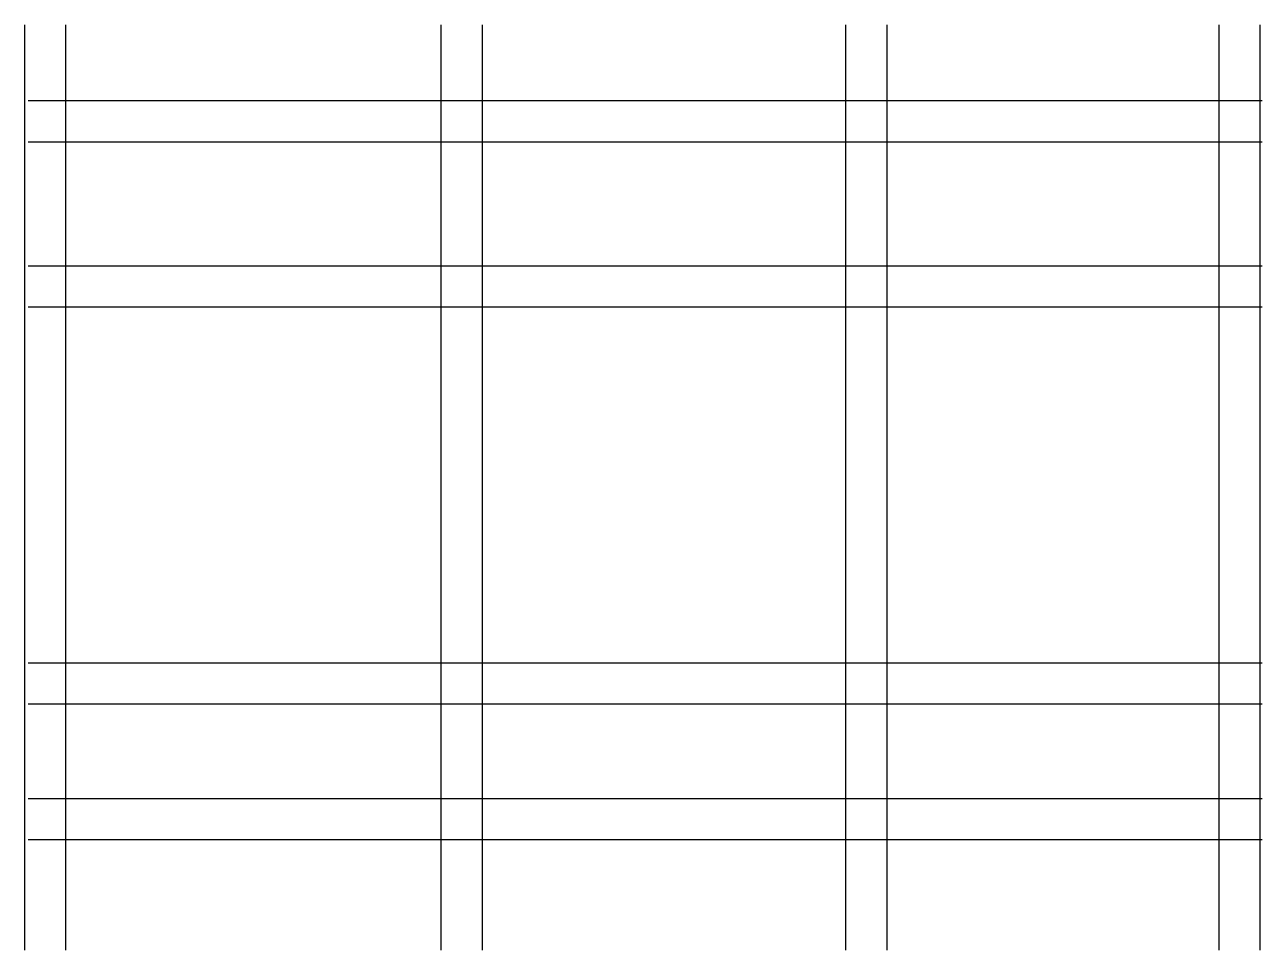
# Model space of a CAD drawing. Header units: metres. Extents: x -603 to 600, y -450 to 450.
import ezdxf

# ---------------------------------------------------------------- set-up
doc = ezdxf.new("R2010")
doc.units = ezdxf.units.M

msp = doc.modelspace()

# ---------------------------------------------------------------- linework, layer by layer
for p, q in [((-603.4, -450), (-603.4, 450)), ((-563.4, -450), (-563.4, 450)), ((-198.4, -450), (-198.4, 450)), ((-158.4, -450), (-158.4, 450)), ((195.2, -450), (195.2, 450)), ((235.2, -450), (235.2, 450)), ((558.1, -450), (558.1, 450)), ((598.1, -450), (598.1, 450)), ((-600, 376.2), (600, 376.2)), ((-600, 336.2), (600, 336.2)), ((-600, 215.6), (600, 215.6)), ((-600, 175.6), (600, 175.6)), ((-600, -170.4), (600, -170.4)), ((-600, -210.4), (600, -210.4)), ((-600, -302.3), (600, -302.3)), ((-600, -342.3), (600, -342.3))]:
    msp.add_line(p, q)

doc.saveas('drawing.dxf')
